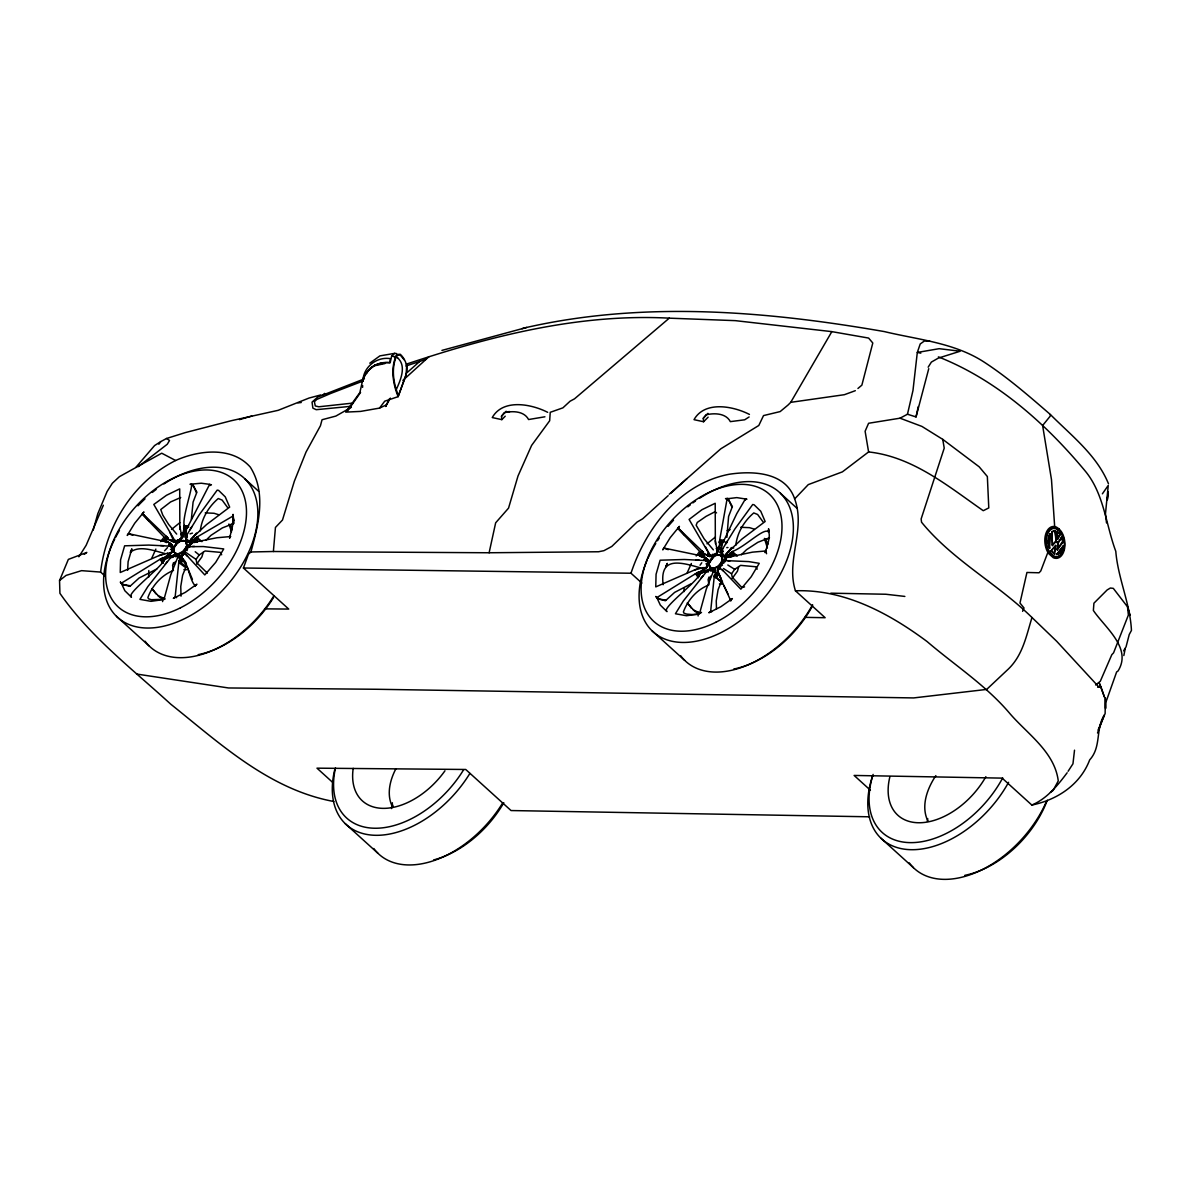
<?xml version="1.0" encoding="UTF-8"?>
<svg xmlns="http://www.w3.org/2000/svg" width="1191" height="1191" viewBox="0 0 1191 1191"><rect width="100%" height="100%" fill="white"/><g stroke="black" fill="none" stroke-linecap="round" stroke-linejoin="round"><path stroke-width="1.5" d="M181.017 596.17L180.764 586.463L182.61 575.238L185.692 567.645L178.784 562.539L179.454 561.497C185.885 549.572 189.309 582.533 195.532 585.749L196.887 584.185L185.32 592.359L173.335 598.358L175.122 597.197L178.784 562.539L181.851 559.472L181.895 555.646C184.769 547.607 193.582 544.138 196.828 537.156L232.707 516.209L233.942 520.556M766.23 550.927L752.474 552.148L729.428 556.971L732.331 551.552C751.283 544.242 780.12 509.004 765.084 552.609L765.783 550.331L766.557 553.741M186.54 567.229L179.454 561.497L181.955 559.145L182.149 555.527L187.955 546.699L203.348 546.55L223.729 548.932L215.675 562.405L204.792 574.925L186.57 555.185L184.367 553.726L181.895 555.646L190.53 543.483L188.937 545.597L189.384 547.324C189.205 542.292 195.711 541.488 196.828 537.156L201.904 541.652M721.552 579.719L718.054 572.752L730.783 600.755L730.574 599.594L732.391 598.582L720.823 606.755L708.839 612.755L710.625 611.593L714.421 574.836L718.456 572.409L720.883 578.201M736.366 555.691L731.453 552.698L730.946 556.078L729.592 556.525L732.584 556.301L730.143 555.691L726.034 557.879L724.188 560.872L724.887 561.72L726.034 558.132L730.5 555.393L732.331 551.552L737.408 556.048M1055.062 530.486L1056 541.533L1052.412 545.567L1051.981 531.573L1055.062 530.486L1056.194 540.803L1058.144 542.575L1057.295 549.989L1063.206 541.741L1061.97 536.739L1058.144 542.575M186.258 565.293C186.198 557.135 177.37 563.73 180.035 555.631C172.546 552.162 166.889 561.557 160.175 559.204L121.333 583.218L124.832 590.721L131.472 597.242L130.712 596.006C130.638 589.232 176.73 555.78 160.175 559.204L162.72 563.194M716.476 608.958L716.253 600.86L718.099 589.634L721.195 582.042L714.377 576.072L715.642 574.911L715.538 570.027C708.05 566.559 702.392 575.953 695.678 573.6L656.837 597.614L660.335 605.117L666.975 611.638L666.216 610.402C666.141 603.629 712.233 570.176 695.678 573.6L698.224 577.59M1052.412 545.567L1051.981 531.573M186.168 534.03L187.374 536.858L186.272 536.679L187.181 534.431L199.314 514.676L217.194 490.126L218.593 490.379L225.263 496.87L229.655 507.113L206.564 524.561L190.724 539.27C191.513 545.165 185.081 540.401 186.124 537.32C185.751 528.849 184.084 540.669 188.58 542.426L195.25 539.27L197.081 541.905L195.905 537.722L194.535 538.496L193.939 542.575L196.872 541.682L197.632 538.109L195.905 537.722L194.565 538.898L197.334 538.54L200.862 541.295M362.6 387.343L362.645 385.512M721.672 548.426L722.877 551.254L721.776 551.076L722.684 548.828L734.817 529.072L752.697 504.522L754.097 504.776L760.766 511.267L765.143 521.509L742.053 538.957L726.227 553.666C727.016 559.562 720.585 554.798 721.612 551.716C721.255 543.245 719.587 555.066 724.068 556.822L730.753 553.666L732.376 556.078L733.135 552.505L730.023 552.892L730.143 555.691M725.215 560.589L748.797 561.601L759.233 563.328L751.179 576.801L740.847 589.188L722.074 569.581L718.367 568.33L723.443 561.095L725.215 560.589L726.034 557.879L718.367 568.33L717.354 573.883L714.287 576.935C717.473 576.31 721.88 572.529 715.27 576.474L714.377 576.072L714.868 574.658L715.672 577.069L721.418 581.863L722.475 581.223M1049.137 546.58L1049.956 533.791L1049.688 548.217L1048.288 542.233L1049.39 535.414M186.287 542.024C181.568 537.454 174.854 545.225 173.633 548.991C173.618 558.773 187.106 552.371 186.972 545.478C186.972 535.682 173.484 542.084 173.633 548.991C172.397 554.5 182.699 554.917 175.047 553.175M174.392 547.979L173.573 550.302L174.303 552.445M186.525 545.076L185.856 541.622L186.972 545.478L185.588 547.905L182.476 551.701L178.456 553.711L180.243 553.696L184.129 550.957L186.972 545.478M196.426 492.687L193.046 485.109L191.617 484.38C192.54 489.575 176.417 534.819 188.312 525.514L186.913 528.462L209.646 484.35L201.279 483.218L190.024 484.246L193.046 485.109L196.902 492.181L193.091 502.081L191.349 519.35M709.121 563.388L711.355 559.576C718.902 550.867 711.28 559.175 709.121 563.388C709.345 573.764 723.89 565.933 722.52 558.564C720.495 550.272 709.226 557.269 709.121 563.388C707.901 568.896 718.188 569.313 710.551 567.571M721.359 556.018L722.52 558.564L721.523 562.688L718.411 566.484L713.96 568.107C718.992 567.288 725.349 558.966 720.064 555.2C713.29 555.825 718.292 553.577 721.791 556.42M1056.998 531.677L1060.615 534.223L1057.816 539.047L1056.998 531.677L1060.615 534.223M384.946 363.553L374.063 365.86L368.123 370.654L363.047 378.5L359.831 392.643L345.747 412.116L360.531 411.416L379.542 408.096L384.723 401.188L398.136 396.648L406.071 375.091L406.726 365.25M187.181 534.431L185.29 537.32L189.28 541.592L188.58 542.426L187.374 540.416C182.238 536.828 189.875 528.387 184.218 525.41L188.386 527.107M727.82 554.5L724.068 556.822L722.877 554.812C717.741 551.239 725.379 542.783 719.721 539.806L727.12 498.776L736.782 497.615L746.921 499.208L745.238 499.267L736.797 513.589L722.758 542.977L720.317 542.277L716.565 553.621M166.636 539.657L143.099 515.167L142.146 513.961L143.947 511.966L134.687 523.281L127.229 535.459L128.568 533.702L163.837 541.161L168.125 537.781L166.532 537.141L165.251 540.193L172.323 545.121L171.966 552.014L162.512 558.966L162.646 562.614L164.596 559.874L162.646 562.614M703.39 557.745L704.402 556.316L677.649 528.357L679.451 526.362L670.191 537.677L662.732 549.855L664.072 548.098L699.281 555.423L703.628 552.177L702.035 551.537L700.755 554.604L707.826 559.517L707.469 566.41L698.015 573.362L698.149 577.01L700.1 574.27L698.149 577.01M717.458 573.541L718.277 573.883L715.642 574.911L718.486 574.538L718.605 573.526L714.957 575.893L717.458 573.541L717.652 569.923L719.126 567.333L722.505 565.085M181.955 559.145L182.789 559.487L179.454 561.497L179.365 560.261L179.886 563.075L183.28 560.797L182.551 558.356L182.789 559.487L178.933 560.44L179.767 562.078C181.494 561.795 184.471 559.294 183.28 560.797L186.049 565.323M718.828 574.464L714.957 576.801M406.92 371.294C407.516 365.086 404.836 358.417 400.236 354.263L396.782 354.486C390.306 367.364 392.822 383.71 398.136 396.648M264.566 608.854L288.728 609.077L243.426 568.003L248.428 554.291L250.899 551.969L273.379 551.507L275.449 527.434L282.49 520.02L294.356 481.209L306.013 452.104L320.439 425.753L322.046 419.738L335.862 416.076L351.39 407.262M163.063 563.224L161.321 560.202L162.959 558.639L163.286 561.259L161.381 559.562L162.973 557.477L163.227 561.065L161.663 558.921L163.093 557.82L161.291 558.534L160.904 560.217L162.899 561.958M698.566 577.62L696.809 574.598L698.462 573.035L698.789 575.655L696.884 573.958L698.477 571.874L698.73 575.461L697.167 573.318L698.596 572.231L696.795 572.931L696.393 574.613L698.402 576.355M166.487 542.56L162.869 540.818C167.842 535.31 175.151 546.431 181.062 539.225L181.672 534.074C186.287 534.149 182.819 524.918 188.729 525.946M684.751 535.474L678.23 528.179L702.348 551.329L701.008 555.75L698.373 555.214C701.707 551.954 705.34 554.143 709.836 556.688L717.339 552.758L717.161 548.47C720.942 547.875 720.004 539.895 723.815 539.91L722.416 542.873L723.413 540.833L719.498 541.012L719.096 542.873L722.014 542.322L723.413 540.833M163.777 541.012L166.68 537.513L166.427 539.657C166.13 542.009 161.916 541.295 165.609 540.52L166.844 536.933L142.726 513.783L149.247 521.077M186.927 526.214L184.531 526.779L181.895 537.201L179.826 526.348L179.707 488.876L166.487 495.292L153.803 504.463L175.673 542.069L182.714 537.245L183.488 533.866L181.761 537.975L177.221 541.399L182.714 537.245L181.672 534.074M699.34 555.557L702.348 551.329L703.271 552.579L702.169 551.909L699.817 555.229L701.916 554.053L701.916 551.939L699.281 555.423L700.77 556.197L699.206 555.393L701.99 556.956M717.161 548.47L717.399 551.597L715.329 540.744L715.21 503.272L701.99 509.688L689.098 519.455L710.015 555.438L711.176 556.465L716.029 553.8L718.218 551.641L718.992 548.262C719.141 552.832 710.134 559.993 708.317 553.8L708.928 553.205L705.385 546.729M391.571 808.57L391.854 805.712M1057.295 549.989L1057.936 543.29L1061.97 536.739M162.959 558.639L171.757 552.535C173.424 550.227 171.608 539.746 168.914 544.897L170.804 546.818L171.206 545.165L169.881 543.185L165.609 540.52M698.462 573.035L707.26 566.931C708.913 564.623 707.112 554.143 704.417 559.294L706.308 561.214L706.71 559.562L705.385 557.582L701.112 554.917M148.801 570.563L148.637 577.188M391.928 806.977L392.39 802.764M927.432 821.373L927.729 818.574M179.037 556.539C180.809 554.798 172.07 555.348 169.479 556.822C170.194 555.066 184.426 554.038 177.533 557.835L170.7 574.985L163.956 599.49L150.974 601.336L139.928 599.356L147.833 586.582L170.67 557.656L173.454 555.453L175.39 556.673L179.811 555.869C177.98 559.666 179.752 553.428 180.079 560.261M714.54 570.936C716.312 569.194 707.573 569.745 704.983 571.233C705.697 569.462 719.93 568.435 713.022 572.231L706.203 589.381L699.459 613.886L686.478 615.732L675.431 613.752L683.336 600.979L706.174 572.052L708.958 569.849L710.893 571.07L715.315 570.266C713.483 574.062 715.255 567.824 715.583 574.672M1074.52 750.181L1072.957 763.803L1068.104 771.277M521.956 328.701L526.69 327.436C644.346 300.817 766.557 311.104 884.288 331.574C918.097 339.703 954.393 342.695 984.198 362.153C1007.839 377.547 1029.084 396.112 1050.388 414.528L1050.164 416.21L1042.616 425.5L1051.489 479.675L1054.75 527.807M1054.616 553.979L1055.717 545.404L1051.043 550.733L1054.616 553.979L1051.043 550.733M1054.095 553.353L1055.717 545.404M180.972 534.268L181.821 535.474L182.312 533.925M716.476 548.664L717.324 549.87L717.816 548.322M181.895 537.201L182.789 533.896L182.134 535.176M717.399 551.597L718.292 548.292L717.637 549.572M93.226 530.04L97.796 513.708L107.101 491.496L112.341 483.248L119.428 476.653L161.723 453.205L175.628 460.5C198.718 450.168 231.754 446.193 250.289 467.095C266.635 492.895 258.462 524.695 250.899 551.969M162.78 562.197L162.14 560.559L163.584 559.041M178.576 557.418L179.112 556.182L178.218 557.611M698.283 576.593L697.643 574.955L699.087 573.437M714.079 571.814L714.615 570.578L713.722 572.008M166.353 537.707L166.07 536.322L166.353 537.707L163.837 541.161L165.504 541.354L164.313 540.833L166.68 537.513L167.767 538.168L166.844 536.933L164.15 540.803M700.755 553.651L701.573 550.718L703.553 554.768M804.788 617.355L825.14 617.712L795.439 590.796C785.598 560.098 806.024 529.935 794.665 498.895L808.287 484.603L842.409 471.859L868.596 451.94L865.113 431.261L868.596 423.267L900.039 418.19L921.923 426.423L942.751 439.375L944.225 448.144L921.134 518.963L921.551 522.224C952.547 560.246 997.135 583.396 1031.987 617.519C1026.359 635.681 1022.905 654.886 1008.524 668.88L986.684 689.41L913.646 697.926L377.234 689.276L228.493 687.966L136.608 674.032M362.913 381.269C363.061 367.215 376.654 356.377 390.365 358.64L389.725 362.63C378.768 361.275 367.602 367.245 363.761 377.875M196.828 537.96L196.173 541.607L194.088 542.128L195.458 541.682L195.949 538.302L188.759 542.128L196.5 533.047M233.987 523.355L233.064 514.363L232.558 525.916L229.58 538.213L230.28 535.935M731.765 556.286L731.408 552.118L730.425 553.8L724.262 556.525L732.003 547.443M768.21 530.605L768.984 531.99L768.567 528.759L768.642 530.799M221.66 554.798L220.499 552.371L205.12 550.971L199.195 554.946L196.053 559.383L196.723 562.777L207.353 573.124M757.148 569.194L756.002 566.767L740.623 565.368L734.698 569.343L731.557 573.779L732.227 577.173L741.531 587.118L744.554 586.925M1063.295 545.88L1059.782 552.639L1056.596 554.47L1063.295 545.88A12.059 7.459 82.6 0 1 1056.581 554.47M1123.828 655.556L1125.361 647.934L1123.589 650.881M167.455 553.279L170.045 553.309L167.961 554.753C173.454 550.227 167.797 558.073 167.455 553.279L159.028 555.587L120.246 572.499L120.574 559.859L124.623 545.82L148.786 545.076L172.665 546.282L171.757 552.535L168.139 555.14M702.958 567.675L705.548 567.705L703.449 569.149C708.943 564.638 703.3 572.469 702.958 567.675L694.532 569.983L655.75 586.895L656.077 574.256L660.127 560.217L684.289 559.487L708.169 560.678L707.26 566.931L703.643 569.536M189.711 546.193L190.53 543.736M900.039 418.19L907.468 414.23L916.028 416.924L918.276 406.563M273.379 551.507L489.114 552.758L495.664 522.804L508.542 508.125L518.011 475.998L531.618 445.404L549.661 420.765L550.242 412.309L562.911 407.843L570.072 401.218L574.509 398.836L669.268 318.161L735.309 320.647L831.839 331.634L868.611 338.065L872.795 342.993L861.867 385.155L857.937 388.474M104.689 575.774L100.625 572.082C106.088 525.529 133.318 481.76 175.628 460.5M396.603 353.593L394.668 353.355L391.675 356.005L390.172 362.734C381.403 362.019 371.026 364.729 366.828 373.14M200.311 530.888C201.681 518.279 208.708 506.637 218.266 498.538L222.136 500.086L227.481 507.381M735.815 545.284C737.184 532.675 744.211 521.033 753.769 512.934L757.625 514.482L762.984 521.777M907.468 414.23L912.976 390.484L917.308 352.447L920.226 343.961L924.38 341.013L929.858 341.236M187.91 526.437L185.067 527.553L185.558 528.134L187.91 526.437L183.995 526.616L183.593 528.476L186.347 527.583L186.913 528.462L187.553 526.854L185.975 526.839L185.558 528.134M186.525 527.926L185.067 533.91L185.483 537.007L187.374 536.858M722.014 542.322L720.793 551.716L724.783 556.003M723.89 541.503L719.721 539.806L721.061 542.53L721.925 540.803L724.217 540.342M1125.957 647.175L1129.247 634.505L1131.45 630.426C1130.17 603.539 1117.962 578.305 1115.788 551.314C1105.903 524.829 1104.102 494.354 1085.745 471.681C1046.026 423.743 996.852 379.989 938.389 356.883M928.757 368.674L916.028 416.924M722.877 551.254L720.987 551.403L722.684 548.828M203.259 552.222L201.904 556.867L196.694 564.072M738.762 566.618L737.408 571.263L732.197 578.469M195.25 539.27L195.458 541.682L194.654 541.295M730.753 553.666L730.783 556.405L732.584 556.301M186.124 537.32L186.659 534.208M721.612 551.716L722.163 548.604M170.804 546.818L171.951 545.15L169.881 543.185M706.308 561.214L707.454 559.547L705.385 557.582M1048.497 550.733L1040.785 570.951L1039.043 572.782L1026.94 572.469L1019.972 603.033L1024.022 608.005L1022.607 611.311M173.544 562.628L172.606 565.353L173.201 568.732M396.35 389.427C400.757 379.572 407.516 364.416 395.903 356.541L394.191 356.749L397.571 357.523M406.101 374.51L398.434 395.62C393.298 383.219 390.946 367.781 396.886 355.29L400.236 355.022L404.24 359.876M709.032 577.025L708.109 579.749L708.987 584.811M181.598 536.694L183.28 533.851M717.101 551.091L718.783 548.247M731.929 507.083L728.55 499.505L725.527 498.642L727.641 498.285L732.391 506.577L728.594 516.477L726.882 537.349M194.996 540.997L194.922 539.404M730.5 555.393L730.425 553.8M151.689 558.4L155.857 549.096M687.192 572.797L691.361 563.492M175.003 546.565L176.476 543.498L180.347 540.759L185.543 541.28M1097.521 733.001L1104.295 715.047C1095.363 729.115 1101.556 746.921 1089.691 759.873C1080.237 784.78 1057.117 799.89 1031.838 805.056L1002.137 778.125L854.126 775.445L870.413 790.214M78.874 556.793L86.139 545.314L103.379 505.252M166.934 538.645L174.214 541.95L175.315 540.476L172.814 539.404L171.296 541.19L174.333 542.292L177.146 541.116L174.333 542.292L169.881 532.332M702.437 553.041L709.717 556.361L710.819 554.887L708.317 553.8C704.03 557.15 713.498 556.718 714.883 554.693M183.131 554.812L184.918 553.592L183.771 553.383L182.149 555.527M717.652 569.923L720.421 567.988L719.275 567.779L717.384 570.042L724.322 559.964L725.513 559.859L724.902 560.514M333.837 801.498C269.121 789.514 220.261 743.705 170.715 704.149C132.395 669.134 89.638 636.202 59.922 593.312L59.55 580.523L68.349 559.398L86.824 552.416L84.263 554.366M243.426 568.003L630.992 573.228C645.954 527.881 680.195 483.457 729.383 474.226C752.965 470.698 785.613 472.008 794.665 498.895M1098.102 730.009L1105.129 713.543L1105.322 697.777L1105.59 708.496L1105.695 702.779L1116.637 671.947L1117.977 671.069C1132.462 648.202 1105.025 627.687 1093.368 610.477L1093.919 603.197L1107.168 589.932L1110.369 588.026L1113.317 588.369L1127.52 606.829L1130.11 615.092M190.828 539.895L189.92 541.771L190.828 539.895L190.113 540.818M725.423 556.182L726.331 554.291L725.259 555.84L726.361 555.869M130.236 585.778L122.435 584.409L120.41 582.131L122.435 584.409L129.938 586.344L139.109 578.007L156.855 568.985M665.739 600.175L657.938 598.805L655.913 596.527L657.938 598.805L665.441 600.755L674.612 592.403L690.825 583.947M196.053 559.383L185.766 552.386L182.997 553.949L184.367 553.726M718.62 569.209L719.855 568.122M168.571 545.627L172.323 545.121L172.665 546.282L171.087 553.607L167.603 553.86L170.045 553.309M704.075 560.023L707.826 559.517L708.169 560.678L706.591 568.003L703.107 568.256L705.548 567.705M131.784 549.036L128.107 561.72L127.631 570.325M174.273 564.296L175.256 561.735M709.776 578.692L710.759 576.131M131.814 549.155L130.266 552.341C139.421 544.778 154.741 551.046 165.013 553.517M389.308 398.94L385.631 406.488L390.35 398.107M191.825 526.675L190.039 529.682M395.859 768.835C389.874 780.254 386.346 794.71 392.449 806.798M727.329 541.071L725.527 544.079M189.056 546.267L190.366 544.257L189.384 547.324M724.56 560.663L725.87 558.653L724.887 561.72M166.472 538.496L165.251 540.193M701.975 552.892L700.755 554.604M164.552 550.823L167.514 547.592M174.958 541.369L173.916 541.354L173.886 539.999M700.055 565.219L701.782 562.777M710.461 555.765L709.419 555.75L709.389 554.396M1057.668 538.168L1059.871 534.283M669.208 494.235L720.823 448.799L758.801 425.485L763.52 415.585L780.165 411.58L788.04 405.029L790.735 402.335L831.839 331.634M183.459 554.277L182.625 555.155L183.771 553.383M718.962 568.673L718.128 569.551L719.275 567.779M1061.568 537.454L1062.58 541.577L1057.28 549.051M935.843 775.639C927.193 788.621 920.598 806.173 927.953 821.195M928.161 367.2L931.377 362.079L938.3 358.119L960.199 351.226L939.163 348.68L917.308 352.447L920.822 353.146M1062.417 547.22L1057.206 553.889M347.668 410.88L360.56 392.435M187.002 550.689L188.104 546.639L190.009 545.463L189.399 546.118M1102.39 493.818L1108.255 485.407L1105.471 513.827L1106.513 522.909M158.85 444.243L160.8 441.593L166.546 438.482L185.364 432.586L231.114 420.751L278.143 410.329L309.094 398.032L320.915 394.906M136.087 467.066L154.577 445.568L160.8 441.593M160.681 541.607L163.941 537.275M696.184 556.003L699.445 551.671M725.617 555.214L726.331 554.291M1067.136 772.765C1057.578 785.554 1046.934 798.685 1031.838 805.056M547.666 412.324C531.499 404.017 502.974 398.434 492.255 417.565L501.828 419.634L501.5 416.225L504.255 412.696C512.547 410.806 524.085 410.94 528.581 419.53L544.927 416.79M749.437 414.423C733.269 406.116 704.73 400.548 694.025 419.664L703.583 421.733L703.271 418.324L706.01 414.81C714.317 412.905 725.855 413.054 730.351 421.629L744.688 419.798L749.124 416.954M188.684 546.461L189.354 545.657M724.188 560.872L724.857 560.053M726.034 558.132L723.607 561.035L723.711 563.358M1051.206 550.748L1055.018 546.431M1052.442 544.674L1056.194 540.803M169.911 545.597L171.668 546.014M705.414 559.993L707.171 560.41M501.5 416.225L506.16 411.252M703.271 418.324L707.916 413.351M183.31 554.157L184.918 553.592M718.813 568.554L720.421 567.988M501.828 419.634L505.237 416.195M703.583 421.733L708.139 417.148M189.756 541.443L190.888 540.476M725.259 555.84L725.736 554.842M165.236 564.058L167.395 561.527M700.74 578.454L702.898 575.923M205.879 540.342L210.986 535.34L222.419 527.881L232.334 524.01M741.383 554.738L746.474 549.736L757.923 542.277L769.49 537.751M171.504 529.429L179.826 522.685M707.007 543.825L715.329 537.081M189.369 541.756L190.232 540.446M724.872 556.152L725.825 555.289M322.999 394.891L324.637 393.387M402.871 380.42L429.073 356.6M668.181 495.65L642.678 518.814L637.051 522.06L611.802 546.446L603.926 550.674L598.522 551.761L489.114 552.758M670.861 493.223L686.969 478.588M701.514 612.397L697.122 614.392L691.748 614.511L686.775 614.109L684.006 613.201L683.396 611.906C687.728 600.309 696.467 589.947 708.183 585.257M405.863 373.676L419.708 361.454L426.17 359.22M138.335 466.619L167.291 444.228L169.524 440.491L166.546 438.482M177.533 557.835L178.367 557.135M713.022 572.231L713.871 571.531M369.791 363.181L379.884 355.886L394.668 353.355M170.179 557.388L172.814 556.018L172.859 557.269L170.67 557.656M705.682 571.784L708.317 570.415L708.362 571.665L706.174 572.052M59.55 580.523L66.1 575.402L81.554 570.653L100.625 572.082M180.139 560.514L181.851 559.472M715.642 574.911L717.354 573.883M701.856 551.671L704.432 556.599M1050.492 792.283L1053.127 790.422L1058.263 780.909C1054.69 752.102 1027.878 734.311 1010.206 713.96C986.356 685.569 955.003 665.441 927.045 641.517C889.067 613.261 844.077 589.039 795.439 590.796M171.474 540.952L175.315 540.476M721.061 542.53L721.85 541.979M706.978 555.348L710.819 554.887M186.883 546.371L189.801 544.481M1051.981 531.975L1054.511 531.067M181.895 533.568L183.027 532.883L180.794 534.149M163.837 559.83L169.182 556.569L172.814 556.018M717.399 547.964L718.53 547.279L716.297 548.56M699.34 574.226L704.685 570.965L708.317 570.415M194.833 538.645L197.349 537.186M730.336 553.041L732.852 551.582M188.565 527.375L185.32 525.856L183.995 526.616L184.024 528.387L184.531 526.779L184.813 527.881M726.942 542.754L720.823 540.252L719.498 541.012L719.528 542.783L720.495 540.759L722.431 540.61M173.499 570.415C161.485 575.208 152.299 585.54 147.892 597.51L148.503 598.805L151.272 599.713L164.641 599.237M1095.586 684.974L1100.276 681.312L1111.828 654.678L1113.57 652.847L1128.383 615.047L1127.52 606.829M178.695 556.867L179.484 556.465M714.198 571.263L714.987 570.861M194.565 540.401L197.111 540.104M730.068 554.798L732.614 554.515M190.024 533.851L192.466 533.121M170.462 549.498L172.487 548.545M705.965 563.894L707.975 562.941M167.752 554.396L168.839 553.889M703.256 568.792L704.328 568.286M179.112 556.182L179.915 556.867M714.615 570.578L715.419 571.263M188.267 526.288L184.754 526.184M363.002 381.046L330.726 393.447L316.761 399.447L314.379 401.709L315.287 405.952L318.801 406.786L353.191 403.049M364.431 378.827L317.655 397.094L312.042 402.111L312.876 408.126L316.211 409.689L350.586 406.354M855.317 390.693L844.389 394.697L790.735 402.335M727.165 530.605L730.128 529.593M406.31 364.163C490.856 335.922 579.422 313.367 669.268 318.161M405.893 366.024L419.708 361.454M230.726 536.531L216.97 537.751L195.279 542.009L196.872 541.682M374.599 365.28L385.259 362.659M379.542 408.096L385.914 405.134L385.958 405.982M720.347 552.55L723.324 551.582M189.92 541.771L190.858 541.473M169.747 557.12L172.278 556.361L172.859 557.269M705.251 571.516L707.782 570.757L708.362 571.665M159.028 555.587L162.199 554.425M694.532 569.983L697.703 568.822M131.218 596.393L130.712 596.006M239.51 419.634L251.718 416.046M173.916 541.354L171.861 540.461L174.526 541.042M709.419 555.75L707.365 554.872L710.015 555.438M441.906 350.407L526.69 327.436M172.278 556.361L169.479 556.822L170.953 556.778M707.782 570.757L704.983 571.233L706.457 571.174M167.603 553.86L169.941 553.8M703.107 568.256L705.444 568.196M169.866 553.19L170.641 553.026M705.37 567.586L706.144 567.437M714.496 555.84L716.282 555.542M160.83 559.755L164.179 559.264M694.651 574.404L699.683 573.66M169.182 556.569L171.742 556.257M704.685 570.965L707.246 570.653M194.535 546.431L192.466 546.446M730.038 560.827L727.969 560.842M730.455 548.322L733.73 547.934M726.778 547.637L727.969 547.518M297.973 402.856L301.234 402.528M723.845 540.654L720.242 540.58M506.637 411.788L509.793 411.595M205.224 512.889L214.052 513.276L218.712 514.735M740.728 527.285L749.556 527.673L754.216 529.132M1097.626 687.222L1101.035 687.103L1104.444 697.092L1099.397 683.411L1101.035 687.103L1098.668 686.775L1056.7 641.294L1031.987 617.519M209.735 484.871L211.417 484.811L209.646 484.35L210.018 485.571M869.668 816.803L511.043 810.55L465.726 769.475L316.985 768.165L333.272 782.934M186.347 527.583L184.992 527.345M719.453 583.977L722.118 584.081M183.95 569.581L186.615 569.685M830.797 593.178L885.851 594.249L904.862 596.423M664.072 548.098L668.24 549.676M128.568 533.702L132.737 535.28M696.006 559.919L698.983 560.053M165.281 539.136L166.427 539.657M160.502 545.523L163.48 545.657M180.704 497.525L170.596 501.947L160.755 509.54L162.795 515.122L168.646 524.472L176.7 534.104M710.625 611.593L711.682 611.802M175.122 597.197L176.596 597.614M868.596 451.94C912.782 456.689 948.14 486.256 983.275 510.701L988.783 507.917L987.354 476.534L979.181 466.812L942.751 439.375M197.081 541.905L196.262 541.89M391.675 356.005L395.114 356.779M704.417 559.294L706.65 560.172M168.914 544.897L171.147 545.776M720.495 541.741L723.056 541.25L720.034 541.176L720.317 542.277M700.502 613.231L693.311 609.956M165.013 598.835L157.822 595.56M179.454 562.405L183.101 559.13L183.34 560.068M727.82 565.01L734.698 569.343M656.837 597.614L658.206 598.195M121.333 583.218L122.703 583.798M707.752 554.381L708.839 554.872M172.248 539.985L173.335 540.476M233.064 517.4L232.707 516.209M701.916 554.053C699.519 552.341 698.789 557.358 702.348 556.837M698.909 613.618L694.815 611.311L687.207 603.003M163.405 599.222L159.326 596.914L151.704 588.607M731.557 573.779L723.473 568.509M1059.156 530.457L1056.908 528.938A14.232 8.813 82.6 0 0 1047.336 535.146A14.232 8.813 82.6 0 0 1049.852 552.282M698.015 573.362L698.819 574.449M162.512 558.966L163.316 560.053M195.22 551.746L199.195 554.946M704.744 558.609L705.697 559.681M169.241 544.213L170.209 545.284M706.71 559.562L705.072 558.088L705.638 559.368M171.206 545.165L169.569 543.692L170.134 544.972M1055.643 541.116L1057.936 543.29L1056 541.533M780.477 493.312L796.839 508.14M709.508 565.085L709.806 566.842M630.992 573.228L641.86 583.069M651.983 630.724L684.691 660.38M880.685 837.988L913.393 867.643M244.974 478.916L258.611 491.273M116.48 616.328L149.188 645.984M345.182 823.591L377.889 853.247M1050.388 414.528C1071.572 435.817 1096.807 455.156 1108.464 483.725M720.808 548.292L721.776 551.076M185.305 533.896L186.272 536.679M708.317 553.8L709.196 554.768M721.82 569.477L722.982 570.757M172.814 539.404L173.692 540.372M186.317 555.08L187.478 556.346M732.331 552.356L732.376 556.078M1049.852 552.282L1054.065 556.108A14.232 8.813 82.6 0 0 1063.637 549.914A14.232 8.813 82.6 0 0 1061.136 532.764L1056.387 528.432A14.664 9.081 82.6 0 0 1046.517 534.819A14.664 9.081 82.6 0 0 1049.092 552.475L1053.439 556.42A14.664 9.081 82.6 0 0 1063.995 546.55M713.349 549.87L704.149 538.868L696.139 525.201L697.286 522.417L706.099 516.343L715.047 511.728L716.55 512.919M700.948 568.435L700.516 567.913C680.016 561.958 659.576 556.391 663.134 584.736M678.23 528.179L679.168 529.399M142.726 513.783L143.664 514.988M727.12 498.776L728.029 499.997M191.617 484.38L192.525 485.6M697.554 575.61L696.586 573.868M162.05 561.214L161.083 559.472M688.711 604.358L691.405 608.214M153.207 589.962L155.902 593.803M715.493 543.811L715.329 540.744M179.99 529.414L179.826 526.348M717.235 576.131L716.476 573.913M181.732 561.735L180.972 559.517M724.068 586.046L727.939 593.833M192.436 579.436L187.136 566.782M765.917 539.761L767.823 544.257M764.414 538.392L767.391 547.964M392.062 803.657L393.328 806.664M230.414 525.365L232.319 529.861M228.91 523.995L231.53 531.886M745.238 499.267L745.521 499.967M721.746 549.676L721.225 548.381L721.418 550.704M186.243 535.28L185.722 533.985L185.915 536.307M717.042 549.795L717.458 550.957M181.538 535.399L181.955 536.56M730.574 599.594L730.783 600.755M195.071 585.198L195.279 586.359M712.918 554.098L713.141 555.676M177.429 539.702L177.638 541.28M1057.027 530.963L1057.816 539.047M683.991 587.892L684.14 591.585M1049.688 548.217A12.059 7.459 82.6 0 1 1049.956 533.791M1060.734 532.377A14.664 9.081 82.6 0 1 1064.069 542.798M444.958 770.8A65.669 41.7 -47.8 0 1 382.549 808.347A65.669 41.7 -47.8 0 1 353.206 768.329M503.808 802.704A85.916 54.533 -47.8 0 1 433.628 859.947M502.602 803.076A94.089 59.729 -47.8 0 1 373.78 848.498M463.627 769.743A88.938 56.453 -47.8 0 1 374.748 828.236A88.938 56.453 -47.8 0 1 335.49 767.867M469.879 773.421A94.089 59.729 -47.8 0 1 375.135 835.293A94.089 59.729 -47.8 0 1 334.716 769.788M985.88 776.681A65.669 41.7 -47.8 0 1 919.318 822.758A65.669 41.7 -47.8 0 1 889.826 777.008M1047.261 800.263A85.916 54.533 -47.8 0 1 964.814 875.34M1046.74 800.799A94.089 59.729 -47.8 0 1 978.451 871.425A94.089 59.729 -47.8 0 1 909.284 862.894M1002.718 777.887A88.938 56.453 -47.8 0 1 909.567 842.618A88.938 56.453 -47.8 0 1 873.122 774.403M1008.583 782.308A94.089 59.729 -47.8 0 1 909.433 849.645A94.089 59.729 -47.8 0 1 872.631 775.847M162.601 601.589A65.669 41.685 -47.8 0 1 162.884 597.912M229.774 524.784A65.669 41.685 -47.8 0 1 233.391 524.189M180.154 559.844A3.945 2.501 -47.8 0 1 181.166 562.643M197.066 536.828A3.945 2.501 -47.8 0 1 195.264 542.396M173.529 555.066A3.945 2.501 -47.8 0 1 170.015 557.314A3.945 2.501 -47.8 0 1 167.991 555.423M163.896 483.963A94.089 59.729 -47.8 0 1 257.822 516.09A94.089 59.729 -47.8 0 1 158.686 627.166A94.089 59.729 -47.8 0 1 114.738 539.047M115.601 537.364A94.089 59.729 -47.8 0 1 119.442 530.457M138.037 505.803A94.089 59.729 -47.8 0 1 144.989 498.85M152.329 492.434A94.089 59.729 -47.8 0 1 156.125 489.456M273.9 595.798A94.089 59.729 -47.8 0 1 145.079 641.234M273.543 597.465A88.938 56.453 -47.8 0 1 198.257 654.648M698.105 615.985A65.669 41.685 -47.8 0 1 698.388 612.308M765.277 539.181A65.669 41.685 -47.8 0 1 768.88 538.585M719.915 551.627A3.945 2.501 -47.8 0 1 720.079 552.728M715.657 574.241A3.945 2.501 -47.8 0 1 716.059 578.35M733.18 553.22A3.945 2.501 -47.8 0 1 730.768 556.793M709.717 568.167A3.945 2.501 -47.8 0 1 704.462 571.531M699.4 498.359A94.089 59.729 -47.8 0 1 793.37 528.432A94.089 59.729 -47.8 0 1 698.358 640.788A94.089 59.729 -47.8 0 1 647.13 560.157M647.859 558.475A94.089 59.729 -47.8 0 1 655.779 543.483M657.477 540.759A94.089 59.729 -47.8 0 1 659.263 538.064M668.106 526.348A94.089 59.729 -47.8 0 1 673.54 520.199M687.832 506.83A94.089 59.729 -47.8 0 1 690.348 504.82M692.909 502.885A94.089 59.729 -47.8 0 1 695.484 501.024M812.59 604.7A94.089 59.729 -47.8 0 1 680.582 655.631M812.634 605.609A88.938 56.453 -47.8 0 1 733.76 669.044M1108.226 491.898L1107.347 499.625L1108.226 491.898M667.288 563.432L665.769 566.737L667.317 563.551M1059.007 528.834L1056.491 527.122A16.034 9.93 82.6 0 0 1045.698 534.104A16.034 9.93 82.6 0 0 1048.512 553.428L1053.276 557.73A16.034 9.93 82.6 0 0 1064.054 550.748A16.034 9.93 82.6 0 0 1061.241 531.424L1059.007 528.834M180.466 607.812A85.916 54.533 -47.8 0 0 234.716 480.643A85.916 54.533 -47.8 0 0 112.951 541.682A85.916 54.533 -47.8 0 0 180.466 607.812M715.97 622.208A85.916 54.533 -47.8 0 0 770.22 495.039A85.916 54.533 -47.8 0 0 648.455 556.078A85.916 54.533 -47.8 0 0 715.97 622.208"/></g></svg>
